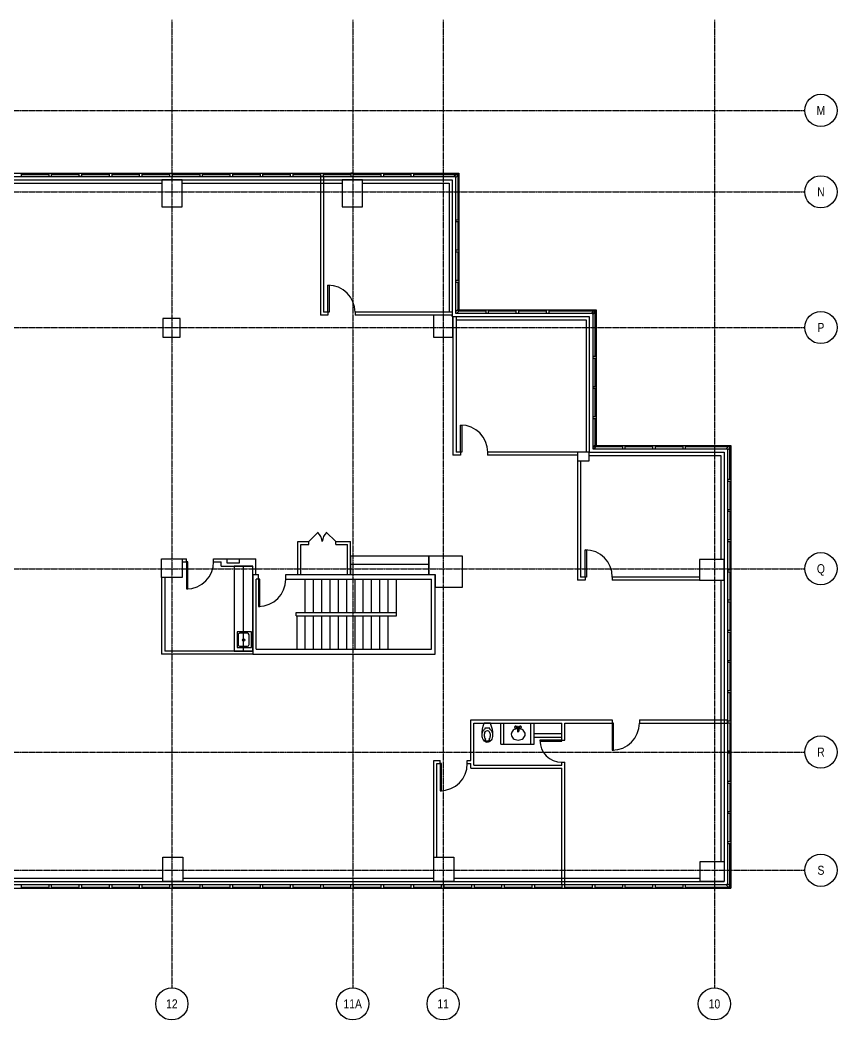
# Model space of a CAD drawing. Extents: x -96 to 2706, y -175 to 1152.
# Drawn here: x 1622 to 2706, y -175 to 1152 of the extents above; entities that cross this region are included whole.
import ezdxf
from ezdxf.enums import TextEntityAlignment as Align

# ---------------------------------------------------------------- set-up
doc = ezdxf.new("R2010")
doc.units = 0
doc.header["$LTSCALE"] = 0.375
doc.header["$MEASUREMENT"] = 0
doc.linetypes.add('CENTER2', pattern=[1.125, 0.75, -0.125, 0.125, -0.125])
doc.layers.get('0').update_dxf_attribs({"lineweight": 0})
for name, color, linetype in [('A-DOOR', 140, 'Continuous'), ('A-FLOR-CASE', 1, 'Continuous'), ('A-FLOR-STRS', 1, 'Continuous'), ('A-GLAZ', 4, 'Continuous'), ('A-WALL-EXTR', 82, 'Continuous'), ('A-WALL-INTR', 82, 'Continuous'), ('M-CONT-THER', 4, 'Continuous'), ('p-fixt', 15, 'Continuous'), ('S-COLS', 3, 'Continuous'), ('S-GRID', 140, 'CENTER2'), ('S-GRID-SYMB', 220, 'Continuous')]:
    doc.layers.add(name, color=color, linetype=linetype)
doc.layers.add('S-GRID-TXT', color=7, linetype='Continuous', lineweight=0)
doc.styles.get("Standard").update_dxf_attribs({"font": 'ARIALN.TTF'})

# ---------------------------------------------------------------- blocks, each defined once
blk = doc.blocks.new('corner')
at = {"layer": 'A-GLAZ'}
blk.add_lwpolyline([(0, 1.75), (0, 0), (-1.75, 0), (-4.75, 3), (-3, 3), (-3, 4.75)], close=True, dxfattribs=at)
blk = doc.blocks.new('Toilwal2')
for p, q in [((0, -4.1), (0, 4)), ((6.7, -3.6), (6.7, 3.4)), ((6.7, 3.4), (8.3, 3.4)), ((23.5, 3.2), (21.3, 2.4)), ((8.3, -3.6), (6.7, -3.6)), ((21.1, -2.5), (21.1, -2.5)), ((21.3, -2.5), (23.5, -3.3)), ((23.8, -3.6), (23.8, -3.6))]:
    blk.add_line(p, q)
for centre, radius, start, end in [((15.2, -34.6), 41.4, 88.5432, 111.4502), ((14.1, -1.1), 7.43, 126.6725, 141.8648), ((15.4, -2.8), 9.56, 107.1417, 126.6724), ((12.8, -0.1), 2.76, 143.419, 216.581), ((14.1, -1.1), 4.43, 126.6725, 141.8648), ((15.4, -2.8), 6.56, 107.1417, 126.6725), ((16.2, -5.5), 12.4, 81.7349, 107.1416), ((16.2, -5.5), 9.38, 90, 107.1416), ((16.2, -5.5), 9.38, 72.8584, 90), ((14.9, -9.8), 16.8, 75.0711, 79.3345), ((17, -2.8), 6.56, 54.4829, 72.8583), ((16.2, -5), 11.8, 57.2315, 75.071), ((21.1, 2.9), 0.5, 234.4828, 288.2438), ((18.1, -1.9), 8.18, 32.7617, 57.2315), ((18.1, -1.9), 6.68, 32.7617, 46.3142), ((23.4, 3.6), 0.5, 288.2438, 45.6721), ((21.1, 0), 3.12, 360, 32.7618), ((21.1, 0), 3.12, 327.2382, 0), ((21.1, 0), 4.62, 360, 32.7617), ((15.2, 34.5), 41.4, 248.5498, 271.4568), ((14.1, 1), 7.43, 218.1352, 233.3275), ((15.4, 2.7), 9.56, 233.3276, 252.8583), ((14.1, 1), 4.43, 218.1352, 233.3275), ((15.4, 2.7), 6.56, 233.3275, 252.8583), ((16.2, 5.4), 12.4, 252.8584, 270), ((16.2, 5.4), 9.38, 252.8584, 270), ((16.2, 5.4), 9.38, 270, 287.1416), ((16.2, 5.4), 12.4, 270, 287.1416), ((14.9, 9.8), 16.8, 274.9424, 275.1954), ((17, 2.7), 6.56, 287.1417, 305.5171), ((17, 2.7), 9.56, 287.1416, 306.6725), ((21.1, -3), 0.5, 71.7562, 125.5172), ((18.1, 1.9), 6.68, 312.7565, 327.2383), ((18.3, 1), 7.43, 306.6725, 316.5742), ((23.3, -3.7), 0.5, 316.5741, 71.7562), ((18.1, 1.9), 8.18, 313.3097, 327.2384), ((21.1, 0), 4.62, 327.2383, 0)]:
    blk.add_arc(centre, radius, start, end)
blk = doc.blocks.new('bathsink')
for p, q in [((-2.5, 10.5), (-2.5, 4.7)), ((-0.8, 10.5), (-0.8, 4.7))]:
    blk.add_line(p, q)
for points in [[(-2.5, 8.3, 0.059558), (-5.1, 7.7, 0.090468), (-8, 6.1, 0.104252), (-10.1, 3.5, 0.11665), (-10.7, 0.7, 0.11665), (-10.1, -2.1, 0.104252), (-8, -4.7, 0.090468), (-5.1, -6.3, 0.082663), (-1.5, -6.9, 0.082663), (2.1, -6.3, 0.090468), (5, -4.7, 0.104252), (7.1, -2.1, 0.11665), (7.7, 0.7, 0.11665)], [(7.7, 0.7, 0.11665), (7.1, 3.5, 0.104252), (5, 6.1, 0.090468), (2.1, 7.7, 0.067171), (-0.8, 8.3, 0.082663)]]:
    blk.add_lwpolyline(points, format="xyb")
for points in [[(-3.4, 10.2, 0.11665), (-3.5, 10.6, 0.104252), (-3.8, 11, 0.090468), (-4.2, 11.3, 0.082663), (-4.8, 11.3, 0.082663), (-5.3, 11.3, 0.090468), (-5.8, 11, 0.104252), (-6.1, 10.6, 0.11665), (-6.2, 10.2, 0.11665), (-6.1, 9.7, 0.104252), (-5.8, 9.4, 0.090468), (-5.3, 9.1, 0.082663), (-4.8, 9, 0.082663), (-4.2, 9.1, 0.090468), (-3.8, 9.4, 0.104252), (-3.5, 9.7, 0.11665)], [(2.8, 10.2, 0.11665), (2.7, 10.6, 0.104252), (2.4, 11, 0.090468), (2, 11.3, 0.082663), (1.4, 11.3, 0.082663), (0.9, 11.3, 0.090468), (0.4, 11, 0.104252), (0.1, 10.6, 0.11665), (0, 10.2, 0.11665), (0.1, 9.7, 0.104252), (0.4, 9.4, 0.090468), (0.9, 9.1, 0.082663), (1.4, 9, 0.082663), (2, 9.1, 0.090468), (2.4, 9.4, 0.104252), (2.7, 9.7, 0.11665)]]:
    blk.add_lwpolyline(points, format="xyb", close=True)
for centre, start, end in [((-1.7, 10.3), 349.1824, 169.1824), ((-1.7, 4.9), 190.8176, 10.8176)]:
    blk.add_arc(centre, 0.87, start, end)
blk = doc.blocks.new('sink2119')
at = {"layer": 'p-fixt'}
for p, q in [((0, 10.5), (0, -10.5)), ((19, 10.5), (0, 10.5)), ((3, 6.5), (3, -6.5)), ((15.5, 8.5), (5, 8.5)), ((17.5, -6.5), (17.5, 6.5)), ((19, -10.5), (19, 10.5)), ((0, -10.5), (19, -10.5)), ((5, -8.5), (15.5, -8.5))]:
    blk.add_line(p, q, dxfattribs=at)
blk.add_circle((10.25, 0.5), 1.5, dxfattribs=at)
for centre, start, end in [((5, 6.5), 90, 180), ((15.5, 6.5), 0, 90), ((5, -6.5), 180, 270), ((15.5, -6.5), 270, 0)]:
    blk.add_arc(centre, 2, start, end, dxfattribs=at)
blk = doc.blocks.new('column_bubble')
at = {"layer": 'S-GRID-SYMB'}
blk.add_circle((0, 0.167), 0.167, dxfattribs=at)
at = {"layer": 'S-GRID-TXT'}
for tag, height in [('COL_ID_SMALL', 0.0938), ('COL_ID', 0.167)]:
    blk.add_attdef(tag, text='', height=height, dxfattribs=at).set_placement((0, 0.167), align=Align.MIDDLE_CENTER)
blk = doc.blocks.new('5045-grid')
at = {"layer": 'S-GRID'}
for p, q in [((1823.5, 1151.8), (1823.5, -132.2)), ((2063.5, 1151.8), (2063.5, -132.2)), ((2183.5, 1151.8), (2183.5, -132.2)), ((2543.5, 1151.8), (2543.5, -132.2)), ((-96.5, 1031.8), (2663.5, 1031.8)), ((-96.5, 923.7), (2663.5, 923.7)), ((-96.5, 743.7), (2663.5, 743.7)), ((-96.5, 423.7), (2663.5, 423.7)), ((-96.5, 180.5), (2663.5, 180.5)), ((-96.5, 23.8), (2663.5, 23.8))]:
    blk.add_line(p, q, dxfattribs=at)
at = {"xscale": 128, "yscale": 128, "zscale": 128}
for p, values in [((2684.8, 1010.4), {'COL_ID_SMALL': 'M'}), ((2684.8, 902.4), {'COL_ID_SMALL': 'N'}), ((2684.8, 722.4), {'COL_ID_SMALL': 'P'}), ((2684.8, 402.4), {'COL_ID_SMALL': 'Q'}), ((2684.8, 159.2), {'COL_ID_SMALL': 'R'}), ((2684.8, 2.4), {'COL_ID_SMALL': 'S'}), ((1823.5, -174.9), {'COL_ID_SMALL': '12'}), ((2063.5, -174.9), {'COL_ID_SMALL': '11A'}), ((2183.5, -174.9), {'COL_ID_SMALL': '11'}), ((2543.5, -174.9), {'COL_ID_SMALL': '10'})]:
    blk.add_blockref('column_bubble', p, dxfattribs=at).add_auto_attribs(values)

msp = doc.modelspace()

# ---------------------------------------------------------------- linework, layer by layer
at = {"layer": 'A-DOOR'}
for p, q in [((2030.7, 764), (2030.7, 800)), ((2030.7, 800), (2032.4, 800)), ((2032.4, 800), (2032.4, 764)), ((2032.4, 764), (2030.7, 764)), ((2206.7, 578.4), (2206.7, 614.4)), ((2206.7, 614.4), (2208.4, 614.4)), ((2208.4, 614.4), (2208.4, 578.4)), ((2208.4, 578.4), (2206.7, 578.4)), ((2005.1, 459.8), (2017.8, 472.5)), ((2041.1, 459.8), (2028.3, 472.5)), ((2372, 412.8), (2372, 448.8)), ((2372, 448.8), (2373.8, 448.8)), ((2373.8, 448.8), (2373.8, 412.8)), ((1843, 433), (1843, 397.1)), ((1844.8, 433), (1843, 433)), ((1844.8, 397.1), (1844.8, 433)), ((2373.8, 412.8), (2372, 412.8)), ((1938.7, 409.8), (1938.7, 373.8)), ((1940.4, 409.8), (1938.7, 409.8)), ((1940.4, 373.8), (1940.4, 409.8)), ((1843, 397.1), (1844.8, 397.1)), ((1938.7, 373.8), (1940.4, 373.8)), ((2408, 219.1), (2408, 183.1)), ((2409.7, 219.1), (2408, 219.1)), ((2409.7, 183.1), (2409.7, 219.1)), ((2341.1, 196.2), (2312, 196.2)), ((2312, 196.2), (2312, 194.8)), ((2312, 194.8), (2341.1, 194.8)), ((2341.1, 194.8), (2341.1, 196.2)), ((2408, 183.1), (2409.7, 183.1)), ((2179.6, 165.3), (2179.6, 129.3)), ((2181.3, 165.3), (2179.6, 165.3)), ((2181.3, 129.3), (2181.3, 165.3)), ((2179.6, 129.3), (2181.3, 129.3))]:
    msp.add_line(p, q, dxfattribs=at)
for centre, radius, start, end in [((2030.7, 764), 36, 0, 90), ((2206.7, 578.4), 36, 0, 90), ((2003.4, 458.1), 19.7, 4.8593, 45), ((2042.7, 458.1), 19.7, 135, 175.1407), ((2372, 412.8), 36, 0, 90), ((1843, 433), 36, 270, 0), ((1938.7, 409.8), 36, 270, 0), ((2408, 219.1), 36, 270, 0), ((2341.1, 196.2), 29.2, 180, 270), ((2179.6, 165.3), 36, 270, 0)]:
    msp.add_arc(centre, radius, start, end, dxfattribs=at)
at = {"layer": 'A-FLOR-CASE'}
for p, q in [((1918, 427.1), (1918, 314.6)), ((2164.6, 429.3), (2060.5, 429.3)), ((2304.1, 205.1), (2341.1, 205.1)), ((2304.1, 200.3), (2341.1, 200.3)), ((2264.1, 191.1), (2300.1, 191.1))]:
    msp.add_line(p, q, dxfattribs=at)
for points in [[(2164.6, 416.3), (2164.6, 440.3), (2060.5, 440.3), (2060.5, 416.3)], [(1931, 427.1), (1906, 427.1), (1906, 314.6), (1931, 314.6)]]:
    msp.add_lwpolyline(points, close=True, dxfattribs=at)
at = {"layer": 'A-FLOR-STRS'}
for p, q in [((2000.6, 365.7), (2000.6, 409.8)), ((2011.6, 365.7), (2011.6, 409.8)), ((2022.6, 365.7), (2022.6, 409.8)), ((2033.6, 365.7), (2033.6, 409.8)), ((2044.6, 365.7), (2044.6, 409.8)), ((2055.6, 365.7), (2055.6, 409.8)), ((2066.6, 365.7), (2066.6, 409.8)), ((2077.6, 365.7), (2077.6, 409.8)), ((2088.6, 365.7), (2088.6, 409.8)), ((2099.6, 365.7), (2099.6, 409.8)), ((2110.6, 365.7), (2110.6, 409.8)), ((2121.6, 361.1), (2121.6, 409.8)), ((1988.6, 365.7), (2121.6, 365.7)), ((1988.6, 361.1), (1988.6, 365.7)), ((1988.6, 361.1), (2121.6, 361.1)), ((1989.6, 317.1), (1989.6, 361.1)), ((2000.6, 317.1), (2000.6, 361.1)), ((2011.6, 317.1), (2011.6, 361.1)), ((2022.6, 317.1), (2022.6, 361.1)), ((2033.6, 317.1), (2033.6, 361.1)), ((2044.6, 317.1), (2044.6, 361.1)), ((2055.6, 317.1), (2055.6, 361.1)), ((2066.6, 317.1), (2066.6, 361.1)), ((2077.6, 317.1), (2077.6, 361.1)), ((2088.6, 317.1), (2088.6, 361.1)), ((2099.6, 317.1), (2099.6, 361.1)), ((2110.6, 317.1), (2110.6, 361.1))]:
    msp.add_line(p, q, dxfattribs=at)
at = {"layer": 'A-GLAZ'}
for p, q in [((1623.5, 948.5), (1623.5, 944)), ((1623.5, 947), (1660.6, 947)), ((1663.6, 948.5), (1663.6, 944)), ((1663.6, 947), (1700.6, 947)), ((1703.6, 948.5), (1703.6, 944)), ((1703.6, 947), (1740.7, 947)), ((1743.7, 948.5), (1743.7, 944)), ((1743.7, 947), (1780.8, 947)), ((1783.8, 948.5), (1783.8, 944)), ((1783.8, 947), (1820.8, 947)), ((1823.8, 948.5), (1823.8, 944)), ((1823.8, 947), (1860.9, 947)), ((1863.9, 948.5), (1863.9, 944)), ((1863.9, 947), (1901, 947)), ((1904, 948.5), (1904, 944)), ((1904, 947), (1941, 947)), ((1944, 948.5), (1944, 944)), ((1944, 947), (1981.1, 947)), ((1984.1, 948.5), (1984.1, 944)), ((1984.1, 947), (2021.1, 947)), ((2024.1, 947), (2061.2, 947)), ((2064.2, 947), (2101.3, 947)), ((2104.3, 948.5), (2104.3, 944)), ((2104.3, 947), (2141.3, 947)), ((2144.3, 948.5), (2144.3, 944)), ((2144.3, 947), (2203, 947)), ((2200, 944), (2200, 762.7)), ((2203, 947), (2204.5, 948.5)), ((2203, 947), (2203, 886.8)), ((2204.5, 883.8), (2200, 883.8)), ((2203, 883.8), (2203, 846.7)), ((2204.5, 843.7), (2200, 843.7)), ((2203, 843.7), (2203, 806.7)), ((2204.5, 803.7), (2200, 803.7)), ((2203, 803.7), (2203, 765.7)), ((2200, 762.7), (2382, 762.7)), ((2204.5, 767.2), (2203, 765.7)), ((2203, 765.7), (2240.4, 765.7)), ((2243.4, 767.2), (2243.4, 762.7)), ((2243.4, 765.7), (2280.5, 765.7)), ((2283.5, 767.2), (2283.5, 762.7)), ((2283.5, 765.7), (2320.6, 765.7)), ((2323.6, 767.2), (2323.6, 762.7)), ((2323.6, 765.7), (2385, 765.7)), ((2382, 762.7), (2382, 582.9)), ((2385, 765.7), (2386.5, 767.2)), ((2385, 765.7), (2385, 705.8)), ((2386.5, 702.8), (2382, 702.8)), ((2385, 702.8), (2385, 665.7)), ((2386.5, 662.7), (2382, 662.7)), ((2385, 662.7), (2385, 625.6)), ((2386.5, 622.6), (2382, 622.6)), ((2385, 622.6), (2385, 585.9)), ((2385, 585.9), (2386.5, 587.4)), ((2385, 585.9), (2421.8, 585.9)), ((2424.8, 587.4), (2424.8, 582.9)), ((2424.8, 585.9), (2461.8, 585.9)), ((2464.8, 587.4), (2464.8, 582.9)), ((2464.8, 585.9), (2501.9, 585.9)), ((2504.9, 587.4), (2504.9, 582.9)), ((2504.9, 585.9), (2563.9, 585.9)), ((2563.9, 585.9), (2565.4, 587.4)), ((2563.9, 542.6), (2563.9, 585.9)), ((2382, 582.9), (2560.9, 582.9)), ((2560.9, 582.9), (2560.9, 4.5)), ((2565.4, 539.6), (2560.9, 539.6)), ((2563.9, 539.6), (2563.9, 502.5)), ((2565.4, 499.5), (2560.9, 499.5)), ((2563.9, 499.5), (2563.9, 462.5)), ((2565.4, 459.4), (2560.9, 459.4)), ((2563.9, 459.4), (2563.9, 422.4)), ((2565.4, 419.4), (2560.9, 419.4)), ((2563.9, 419.4), (2563.9, 382.3)), ((2565.4, 379.3), (2560.9, 379.3)), ((2563.9, 379.3), (2563.9, 342.3)), ((2565.4, 339.3), (2560.9, 339.3)), ((2563.9, 339.3), (2563.9, 302.2)), ((2565.4, 299.2), (2560.9, 299.2)), ((2563.9, 299.2), (2563.9, 262.1)), ((2565.4, 259.1), (2560.9, 259.1)), ((2563.9, 259.1), (2563.9, 222.1)), ((2565.4, 219.1), (2560.9, 219.1)), ((2563.9, 219.1), (2563.9, 182)), ((2565.4, 179), (2560.9, 179)), ((2563.9, 179), (2563.9, 142)), ((2565.4, 138.9), (2560.9, 138.9)), ((2563.9, 138.9), (2563.9, 101.9)), ((2565.4, 98.9), (2560.9, 98.9)), ((2563.9, 98.9), (2563.9, 61.8)), ((2565.4, 58.8), (2560.9, 58.8)), ((2563.9, 1.5), (2563.9, 58.8)), ((2560.9, 4.5), (1477.6, 4.5)), ((1623.5, 1.5), (1660.6, 1.5)), ((1660.6, 0), (1660.6, 4.5)), ((1663.6, 1.5), (1700.6, 1.5)), ((1700.6, 0), (1700.6, 4.5)), ((1703.6, 1.5), (1740.7, 1.5)), ((1740.7, 0), (1740.7, 4.5)), ((1743.7, 1.5), (1780.8, 1.5)), ((1780.8, 0), (1780.8, 4.5)), ((1783.8, 1.5), (1820.8, 1.5)), ((1820.8, 0), (1820.8, 4.5)), ((1823.8, 1.5), (1860.9, 1.5)), ((1860.9, 0), (1860.9, 4.5)), ((1863.9, 1.5), (1901, 1.5)), ((1901, 0), (1901, 4.5)), ((1904, 1.5), (1941, 1.5)), ((1941, 0), (1941, 4.5)), ((1944, 1.5), (1981.1, 1.5)), ((1981.1, 0), (1981.1, 4.5)), ((1984.1, 1.5), (2021.1, 1.5)), ((2021.1, 0), (2021.1, 4.5)), ((2024.1, 1.5), (2061.2, 1.5)), ((2061.2, 0), (2061.2, 4.5)), ((2064.2, 1.5), (2101.3, 1.5)), ((2101.3, 0), (2101.3, 4.5)), ((2104.3, 1.5), (2141.3, 1.5)), ((2141.3, 0), (2141.3, 4.5)), ((2144.3, 1.5), (2181.4, 1.5)), ((2181.4, 0), (2181.4, 4.5)), ((2184.4, 1.5), (2221.5, 1.5)), ((2221.5, 0), (2221.5, 4.5)), ((2224.5, 1.5), (2261.5, 1.5)), ((2261.5, 0), (2261.5, 4.5)), ((2264.5, 1.5), (2301.6, 1.5)), ((2301.6, 0), (2301.6, 4.5)), ((2304.6, 1.5), (2341.6, 1.5)), ((2341.6, 0), (2341.6, 4.5)), ((2344.6, 1.5), (2381.7, 1.5)), ((2381.7, 0), (2381.7, 4.5)), ((2384.7, 1.5), (2421.8, 1.5)), ((2421.8, 0), (2421.8, 4.5)), ((2424.8, 1.5), (2461.8, 1.5)), ((2461.8, 0), (2461.8, 4.5)), ((2464.8, 1.5), (2501.9, 1.5)), ((2501.9, 0), (2501.9, 4.5)), ((2504.9, 1.5), (2562.4, 1.5)), ((2563.9, 1.5), (2565.4, 0))]:
    msp.add_line(p, q, dxfattribs=at)
for points in [[(1484.9, 948.8), (1481.9, 945.8), (1481.9, 944), (2200, 944)], [(1660.6, 944), (1660.6, 948.5)], [(1700.6, 944), (1700.6, 948.5)], [(1740.7, 944), (1740.7, 948.5)], [(1780.8, 944), (1780.8, 948.5)], [(1820.8, 944), (1820.8, 948.5)], [(1860.9, 944), (1860.9, 948.5)], [(1901, 944), (1901, 948.5)], [(1941, 944), (1941, 948.5)], [(1981.1, 944), (1981.1, 948.5)], [(2101.3, 944), (2101.3, 948.5)], [(2141.3, 944), (2141.3, 948.5)], [(2200, 886.8), (2204.5, 886.8)], [(2200, 846.7), (2204.5, 846.7)], [(2200, 806.7), (2204.5, 806.7)], [(2240.4, 762.7), (2240.4, 767.2)], [(2280.5, 762.7), (2280.5, 767.2)], [(2320.6, 762.7), (2320.6, 767.2)], [(2382, 705.8), (2386.5, 705.8)], [(2382, 665.7), (2386.5, 665.7)], [(2382, 625.6), (2386.5, 625.6)], [(2421.8, 582.9), (2421.8, 587.4)], [(2461.8, 582.9), (2461.8, 587.4)], [(2501.9, 582.9), (2501.9, 587.4)], [(2560.9, 542.6), (2565.4, 542.6)], [(2560.9, 502.5), (2565.4, 502.5)], [(2560.9, 462.4), (2565.4, 462.4)], [(2560.9, 422.4), (2565.4, 422.4)], [(2560.9, 382.3), (2565.4, 382.3)], [(2560.9, 342.3), (2565.4, 342.3)], [(2560.9, 302.2), (2565.4, 302.2)], [(2560.9, 262.1), (2565.4, 262.1)], [(2560.9, 222.1), (2565.4, 222.1)], [(2560.9, 182), (2565.4, 182)], [(2560.9, 141.9), (2565.4, 141.9)], [(2560.9, 101.9), (2565.4, 101.9)], [(2560.9, 61.8), (2565.4, 61.8)], [(1623.5, 4.5), (1623.5, 0)], [(1663.6, 4.5), (1663.6, 0)], [(1703.6, 4.5), (1703.6, 0)], [(1743.7, 4.5), (1743.7, 0)], [(1783.8, 4.5), (1783.8, 0)], [(1823.8, 4.5), (1823.8, 0)], [(1863.9, 4.5), (1863.9, 0)], [(1904, 4.5), (1904, 0)], [(1944, 4.5), (1944, 0)], [(1984.1, 4.5), (1984.1, 0)], [(2024.1, 4.5), (2024.1, 0)], [(2064.2, 4.5), (2064.2, 0)], [(2104.3, 4.5), (2104.3, 0)], [(2144.3, 4.5), (2144.3, 0)], [(2184.4, 4.5), (2184.4, 0)], [(2224.5, 4.5), (2224.5, 0)], [(2264.5, 4.5), (2264.5, 0)], [(2304.6, 4.5), (2304.6, 0)], [(2344.6, 4.5), (2344.6, 0)], [(2384.7, 4.5), (2384.7, 0)], [(2424.8, 4.5), (2424.8, 0)], [(2464.8, 4.5), (2464.8, 0)], [(2504.9, 4.5), (2504.9, 0)]]:
    msp.add_lwpolyline(points, dxfattribs=at)
for points in [[(2024.1, 944), (2021.1, 944), (2021.1, 948.5), (2024.1, 948.5)], [(2061.2, 944), (2064.2, 944), (2064.2, 948.5), (2061.2, 948.5)]]:
    msp.add_lwpolyline(points, close=True, dxfattribs=at)
at = {"layer": 'A-WALL-EXTR'}
for p, q in [((1486.4, 948.5), (2204.5, 948.5)), ((2204.5, 948.5), (2204.5, 767.2)), ((1477.4, 939.5), (2195.5, 939.5)), ((2195.5, 939.5), (2195.5, 758.6)), ((2195.5, 758.6), (2377.5, 758.6)), ((2204.5, 767.2), (2386.5, 767.2)), ((2377.5, 758.6), (2377.5, 578.4)), ((2386.5, 767.2), (2386.5, 587.4)), ((2386.5, 587.4), (2565.4, 587.4)), ((2565.4, 587.4), (2565.4, 0)), ((2377.5, 578.4), (2556.4, 578.4)), ((2556.4, 578.4), (2556.4, 9)), ((1476.6, 9), (2556.4, 9)), ((1482.1, 0), (2565.4, 0))]:
    msp.add_line(p, q, dxfattribs=at)
at = {"layer": 'A-WALL-INTR'}
for p, q in [((1703.6, 944), (1700.6, 944)), ((2020.6, 944), (2020.6, 760)), ((2021.1, 944), (2024.1, 944)), ((2024.6, 944), (2024.6, 764)), ((2030.6, 760), (2020.6, 760)), ((2030.6, 764), (2024.6, 764)), ((2030.6, 764), (2030.6, 760)), ((2195.5, 764), (2066.6, 764)), ((2066.6, 764), (2066.6, 760)), ((2195.5, 760), (2066.6, 760)), ((2196.6, 758.6), (2196.6, 574.4)), ((2200.6, 758.6), (2200.6, 578.4)), ((2206.6, 574.4), (2196.6, 574.4)), ((2206.6, 578.4), (2200.6, 578.4)), ((2206.6, 578.4), (2206.6, 574.4)), ((2362, 578.4), (2242.6, 578.4)), ((2242.6, 578.4), (2242.6, 574.4)), ((2362, 574.4), (2242.6, 574.4)), ((2377.5, 566.9), (2377.5, 578.4)), ((2362, 566.9), (2362, 408.8)), ((2362, 566.9), (2377.5, 566.9)), ((2366, 566.9), (2366, 412.8)), ((1990.5, 416.3), (1990.5, 459.8)), ((1990.5, 459.8), (2005.1, 459.8)), ((1994.5, 455.8), (2005.1, 455.8)), ((1994.5, 416.3), (1994.5, 455.8)), ((2005.1, 455.8), (2005.1, 459.8)), ((2041.1, 455.8), (2041.1, 459.8)), ((2041.1, 459.8), (2060.5, 459.8)), ((2041.1, 455.8), (2056.5, 455.8)), ((2056.5, 416.3), (2056.5, 455.8)), ((2060.5, 416.3), (2060.5, 459.8)), ((1837, 437.1), (1843, 437.1)), ((1837, 433), (1843, 433)), ((1843, 433), (1843, 437.1)), ((1879, 433), (1879, 437.1)), ((1879, 437.1), (1935, 437.1)), ((1879, 433), (1889, 433)), ((1889, 427.1), (1889, 433)), ((1889, 427.1), (1931, 427.1)), ((1931, 416.3), (1931, 427.1)), ((1935, 416.3), (1935, 437.1)), ((1810, 412.1), (1810, 310.6)), ((1814, 412.1), (1814, 314.6)), ((1931, 416.3), (1938.6, 416.3)), ((1931, 416.3), (1931, 310.6)), ((1938.6, 409.8), (1938.6, 416.3)), ((1974.6, 409.8), (1974.6, 416.3)), ((1974.6, 416.3), (2173, 416.3)), ((2173, 310.6), (2173, 416.3)), ((2372, 412.8), (2366, 412.8)), ((2372, 412.8), (2372, 408.8)), ((2523.6, 412.8), (2408, 412.8)), ((2408, 412.8), (2408, 408.8)), ((1935.6, 317.1), (1935.6, 409.8)), ((1938.6, 409.8), (1935.6, 409.8)), ((1974.6, 409.8), (2168, 409.8)), ((2168, 317.1), (2168, 409.8)), ((2372, 408.8), (2362, 408.8)), ((2523.6, 408.8), (2408, 408.8)), ((1931, 310.6), (1810, 310.6)), ((1931, 314.6), (1814, 314.6)), ((1931, 310.6), (2173, 310.6)), ((1935.6, 317.1), (2168, 317.1)), ((2220.1, 223.1), (2408, 223.1)), ((2220.1, 169.3), (2220.1, 223.1)), ((2224.1, 219.1), (2341.1, 219.1)), ((2224.1, 163.1), (2224.1, 219.1)), ((2260.1, 191.1), (2260.1, 219.1)), ((2264.1, 191.1), (2264.1, 219.1)), ((2300.1, 191.1), (2300.1, 219.1)), ((2304.1, 191.1), (2304.1, 219.1)), ((2341.1, 196.2), (2341.1, 219.1)), ((2345.1, 219.1), (2408, 219.1)), ((2345.1, 196.2), (2345.1, 219.1)), ((2408, 223.1), (2408, 219.1)), ((2444, 223.1), (2444, 219.1)), ((2444, 223.1), (2560.9, 223.1)), ((2444, 219.1), (2560.9, 219.1)), ((2560.9, 219.1), (2560.9, 222.1)), ((2260.1, 191.1), (2264.1, 191.1)), ((2300.1, 191.1), (2304.1, 191.1)), ((2341.1, 196.2), (2345.1, 196.2)), ((2171, 41), (2171, 169.3)), ((2171, 169.3), (2179.6, 169.3)), ((2175, 41), (2175, 165.3)), ((2175, 165.3), (2179.6, 165.3)), ((2179.6, 165.3), (2179.6, 169.3)), ((2215.6, 165.3), (2215.6, 169.3)), ((2215.6, 169.3), (2220.1, 169.3)), ((2215.6, 165.3), (2220.1, 165.3)), ((2220.1, 159.1), (2220.1, 165.3)), ((2224.1, 163.1), (2341.1, 163.1)), ((2341.1, 163.1), (2341.1, 167.1)), ((2341.1, 167.1), (2345.1, 167.1)), ((2345.1, 4.5), (2345.1, 167.1)), ((2220.1, 159.1), (2341.1, 159.1)), ((2341.1, 4.5), (2341.1, 159.1))]:
    msp.add_line(p, q, dxfattribs=at)
at = {"layer": 'M-CONT-THER'}
for p, q in [((1488.9, 935.3), (1810.1, 935.3)), ((1837.1, 935.3), (2049.4, 935.3)), ((2076.4, 935.3), (2191.3, 935.3)), ((2191.3, 935.3), (2191.3, 764)), ((2200.6, 754), (2373.2, 754)), ((2373.2, 754), (2373.2, 578.4)), ((2377.5, 574.1), (2552.1, 574.1)), ((2552.1, 574.1), (2552.1, 435.8)), ((2552.1, 408.8), (2552.1, 35.5)), ((1476.8, 13.2), (1811.4, 13.2)), ((1837.9, 13.2), (2171, 13.2)), ((2197.5, 13.2), (2524.4, 13.2))]:
    msp.add_line(p, q, dxfattribs=at)
at = {"layer": 'p-fixt'}
msp.add_lwpolyline([(1897, 437.1), (1913, 437.1), (1913, 431.1), (1897, 431.1)], close=True, dxfattribs=at)
at = {"layer": 'S-COLS'}
for points in [[(1837.1, 939.5), (1810.1, 939.5), (1810.1, 903.8), (1837.1, 903.8)], [(2076.4, 939.5), (2049.4, 939.5), (2049.4, 903.8), (2076.4, 903.8)], [(2196.6, 758.6), (2195.5, 758.6), (2195.5, 760), (2170.6, 760), (2170.6, 731), (2196.6, 731)], [(1811.6, 755.8), (1811.6, 731.1), (1834.6, 731.1), (1834.6, 755.8)], [(2377.5, 578.4), (2366, 578.4), (2362, 578.4), (2362, 566.9), (2377.5, 566.9)], [(2209, 440.3), (2164.6, 440.3), (2164.6, 416.3), (2173, 416.3), (2173, 399.3), (2209, 399.3)], [(1810, 437.1), (1837, 437.1), (1837, 412.1), (1810, 412.1)], [(2556.4, 435.8), (2523.6, 435.8), (2523.6, 408.8), (2556.4, 408.8)], [(1837.9, 9), (1811.4, 9), (1811.4, 41), (1837.9, 41)], [(2197.5, 9), (2171, 9), (2171, 41), (2197.5, 41)], [(2556.4, 35.5), (2556.4, 9), (2524.4, 9), (2524.4, 35.5)]]:
    msp.add_lwpolyline(points, close=True, dxfattribs=at)

# ---------------------------------------------------------------- block references
msp.add_blockref('5045-grid', (0, 0))
at = {"rotation": 180}
msp.add_blockref('sink2119', (1929, 329.6), dxfattribs=at)
at = {"layer": 'A-GLAZ', "xscale": -1, "rotation": 180}
for p in [(2203, 947), (2385, 765.7), (2563.9, 585.9)]:
    msp.add_blockref('corner', p, dxfattribs=at)
at = {"layer": 'A-GLAZ', "xscale": -1}
for p in [(2200, 762.7), (2382, 582.9)]:
    msp.add_blockref('corner', p, dxfattribs=at)
at = {"layer": 'A-GLAZ'}
msp.add_blockref('corner', (2563.9, 1.5), dxfattribs=at)
at = {"layer": 'p-fixt', "xscale": -1, "rotation": 90}
msp.add_blockref('Toilwal2', (2242.1, 219.1), dxfattribs=at)
at = {"layer": 'p-fixt'}
msp.add_blockref('bathsink', (2284.6, 203.4), dxfattribs=at)

doc.saveas('drawing.dxf')
